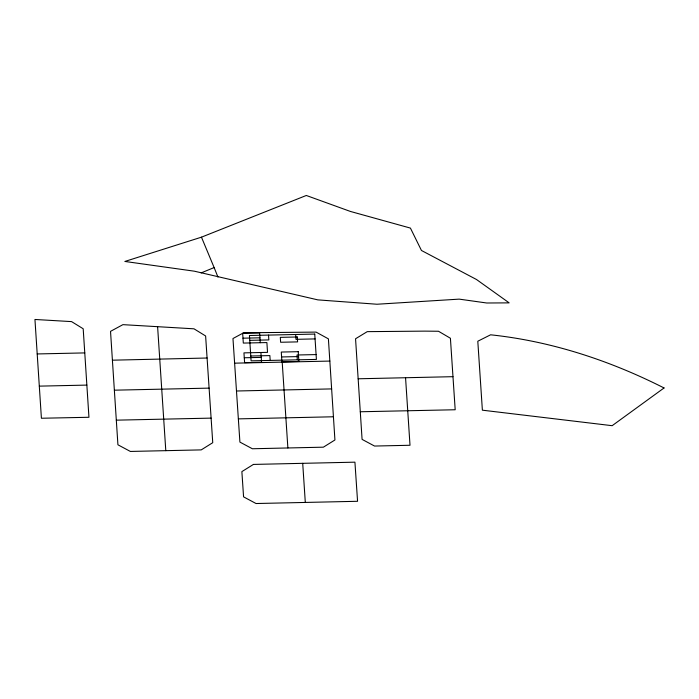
<?xml version="1.0" encoding="UTF-8"?>
<svg xmlns="http://www.w3.org/2000/svg" width="699" height="699" viewBox="0 0 699 699"><rect width="100%" height="100%" fill="white"/><g stroke="black" fill="none" stroke-linecap="round" stroke-linejoin="round"><path stroke-width="1.05" d="M201.172 272.898L214.13 267.568L201.461 237.171L124.868 261.452L194.392 271.195L317.818 299.871L376.944 304.24L459.182 299.128L486.749 302.999L509.16 302.868L476.508 279.513L421.453 250.478L410.427 228.092L350.4 211.439L306.302 195.475L201.461 237.171M112.408 360.186L207.087 358.019L212.749 442.685L201.225 449.894L130.363 451.44L117.921 444.791L110.529 331.352L122.919 324.651L194.007 328.818L205.62 335.974L207.087 358.019M242.99 338.185L259.949 337.809M249.753 340.343L268.835 339.924L268.521 335.092M315.066 338.91L295.974 339.33L295.66 334.498M37.213 353.947L84.771 352.908L88.948 417.277L41.407 418.247L34.95 319.469L71.569 321.61L83.19 328.766L84.771 352.908M250.775 356.009L269.866 355.59L270.181 360.422M316.097 354.585L297.005 354.996L297.328 359.828M244.274 357.766L261.243 357.399M281.601 356.953L298.56 356.577M234.628 363.165L329.841 361.077L334.926 439.986L323.375 447.177L252.365 448.758L239.906 442.091L232.968 338.534L243.602 332.776L316.079 332.104L328.399 338.858L329.841 361.077M358.15 378.788L452.978 376.682M39.319 386.136L86.833 385.097M114.374 390.182L209.106 388.128M236.498 391.003L331.641 388.906M360.282 411.763L455.189 409.754L450.409 338.246L438.5 331.256L424.721 331.125L367.246 331.649L355.555 338.762L362.082 439.383L374.542 446.049L410.007 445.263L405.56 377.748M116.314 420.16L211.115 418.124M238.35 418.876L333.44 416.779M214.13 267.568L217.957 277.066M302.711 463.323L305.306 502.441M282.204 362.117L287.874 447.963M260.273 342.702L259.635 332.916L242.667 333.283L243.313 343.078L266.887 342.562L267.525 352.357L243.951 352.873L244.598 362.667L261.566 362.292L260.919 352.497M157.607 326.686L165.794 450.672M664.05 387.962L612.149 425.691L482.38 410.182L477.801 341.226L490.593 334.804C551.24 341.199 609.773 360.483 664.05 387.962M253.422 464.424L241.871 471.615L243.575 496.858L256.035 503.525L357.565 501.288L354.926 462.17L253.422 464.424M314.751 334.078L249.429 335.511L251.098 360.841L316.411 359.417L314.751 334.078M297.276 336.988L280.308 337.364L280.631 342.257L297.599 341.89L297.276 336.988M298.237 351.684L281.278 352.051L281.915 361.846L298.884 361.479L298.237 351.684"/></g></svg>
